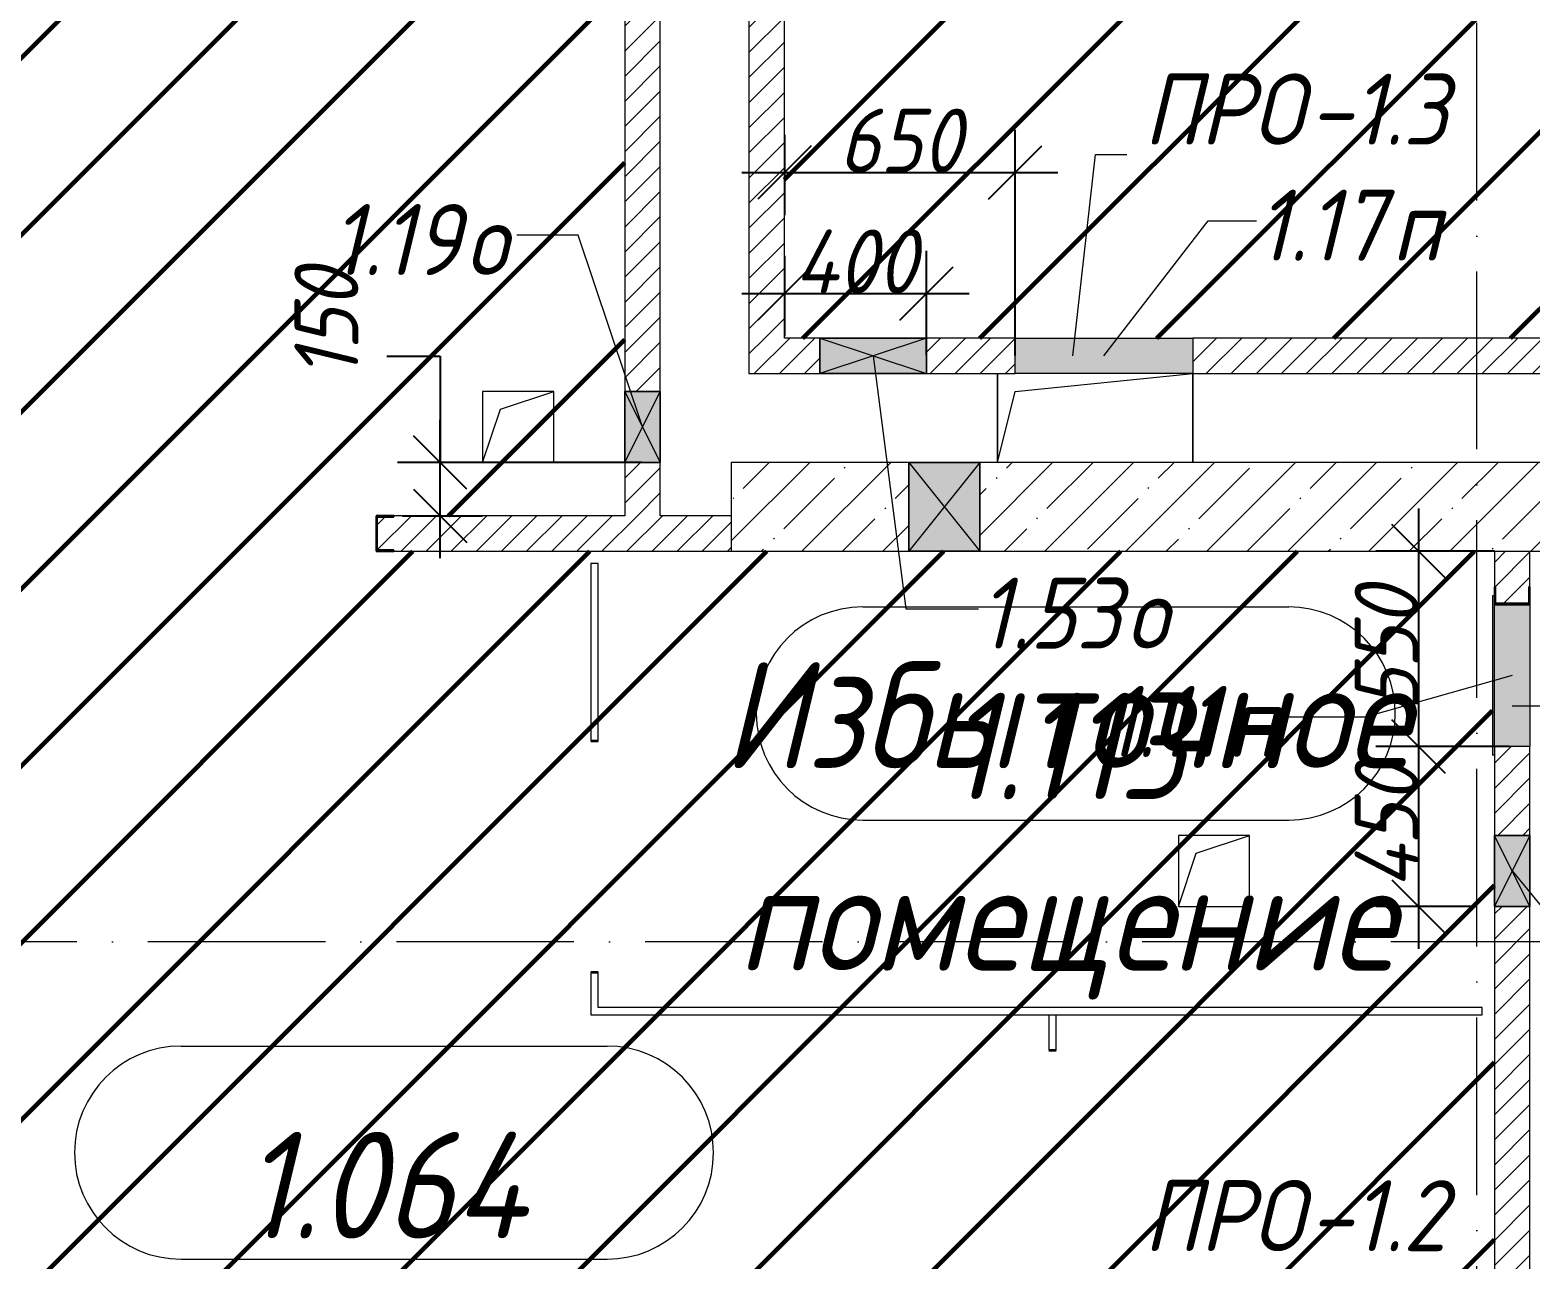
# Model space of a CAD drawing. Header units: millimetres. Extents: x -606178 to 312196, y -19338 to 632709.
# Drawn here: x -420056 to -415831, y 452730 to 456193 of the extents above; entities that cross this region are included whole.
import ezdxf

# ---------------------------------------------------------------- set-up
doc = ezdxf.new("R2010")
doc.units = ezdxf.units.MM
doc.linetypes.add('50_200_ШТРИХ_1Т_ш5_п1_п1_', pattern=[700, 500, -100, 0, -100])
for name, color, linetype, lineweight in [('6.4.1) Окр пт с инж. ПТ2.16', 3, 'Continuous', 60), ('A-____-____-DIMS', 7, 'Continuous', 9), ('A-DETL-GENF-OTLN', 7, 'Continuous', 9), ('A-DOOR-OPNG-MCUT', 7, 'Continuous', 35), ('A-FLOR-____-OTLN', 7, 'Continuous', 9), ('A-GENM-____-IDEN', 7, 'Continuous', 9), ('A-GENM-____-MCUT', 7, 'Continuous', 25), ('A-GENM-____-OTLN', 7, 'Continuous', 9), ('A-GENM-____-OTLN-1', 7, 'Continuous', 25), ('A-GLAZ-____-IDEN', 7, 'Continuous', 9), ('A-GLAZ-____-OTLN', 7, 'Continuous', 9), ('A-WALL-____-MCUT-1', 7, 'Continuous', 9), ('A-WALL-____-PATT-1', 7, 'Continuous', 9), ('A-WALL-FNSH-MCUT-1', 7, 'Continuous', 9), ('S-GRID-____-OTLN-1', 7, '50_200_ШТРИХ_1Т_ш5_п1_п1_', 9)]:
    doc.layers.add(name, color=color, linetype=linetype, lineweight=lineweight)
for name, color, linetype, lineweight, true_color in [('A-AREA-IDEN-1', 7, 'Continuous', 9, 0x000000), ('A-DOOR-____-OTLN-1', 7, 'Continuous', 9, 0xffffff), ('A-GLAZ-____-OTLN-1', 7, 'Continuous', 9, 0xc0c0c0)]:
    doc.layers.add(name, color=color, linetype=linetype, lineweight=lineweight, true_color=true_color)
doc.styles.add('ISOCPEUR_I', font='isocpeui.ttf', dxfattribs={"width": 0.9, "height": 2.5})
doc.styles.add('ISOCPEUR_I_10', font='isocpeui.ttf', dxfattribs={"width": 0.9, "height": 180})
doc.styles.add('ISOCPEUR_I_9', font='isocpeui.ttf', dxfattribs={"width": 0.9, "height": 250})
doc.dimstyles.new('ISO-1_8_0_9К_СРЕДНИЙ_Кладочные_3', dxfattribs={"dimscale": 304.8, "dimtxt": 179.276612, "dimasz": 0.492126, "dimexe": 0.393701, "dimexo": 0, "dimgap": 0, "dimtad": 1, "dimdec": 3, "dimrnd": 0.001, "dimdsep": 46, "dimtxsty": 'ISOCPEUR_I_10', "dimblk1": 'OBLIQUE', "dimblk2": 'OBLIQUE', "dimsah": 1, "dimcen": 0.09, "dimdle": 0.393701, "dimazin": 0, "dimtfac": 1, "dimtdec": 4, "dimtix": 1, "dimtmove": 0, "dimatfit": 3, "dimfxl": 1, "dimtvp": 1, "dimtolj": 1, "dimtzin": 0, "dimarcsym": 2})
doc.dimstyles.new('ISO-1_8_0_9К_СРЕДНИЙ_Кладочные_4', dxfattribs={"dimscale": 304.8, "dimtxt": 179.276612, "dimasz": 0.492126, "dimexe": 0.393701, "dimexo": 0, "dimgap": 0, "dimtad": 1, "dimdec": 3, "dimrnd": 0.001, "dimdsep": 46, "dimtxsty": 'ISOCPEUR_I_10', "dimblk1": 'OBLIQUE', "dimblk2": 'OBLIQUE', "dimsah": 1, "dimcen": 0.09, "dimdle": 0.393701, "dimazin": 0, "dimtfac": 1, "dimtdec": 4, "dimtix": 1, "dimtmove": 1, "dimatfit": 3, "dimfxl": 1, "dimtvp": 1, "dimtolj": 1, "dimtzin": 0, "dimarcsym": 2})
pattern_1 = [(45, (-425830.77, 451794.26), (-35.35534, 35.35534), [])]

# ---------------------------------------------------------------- blocks, each defined once
blk = doc.blocks.new('DOR_ДУ_распашная__1Ст_Прямоугольная_ШЕР - Вн_650х2100h_Кабинки С_у-19996353-АР1_План отверстий 1 этажа в осях 1-64_А-ГГ')
at = {"layer": 'A-DOOR-OPNG-MCUT'}
for p, q in [((-325, 10), (-325, -10)), ((325, -10), (325, 10))]:
    blk.add_line(p, q, dxfattribs=at)
blk = doc.blocks.new('DOR_ДУ_распашная__1Ст_Прямоугольная_ШЕР - Вн_650х2100h_Кабинки С_у-17949507-АР1_План отверстий 1 этажа в осях 1-64_А-ГГ')
at = {"layer": 'A-DOOR-OPNG-MCUT'}
for p, q in [((-325, -10), (-325, 10)), ((325, 10), (325, -10))]:
    blk.add_line(p, q, dxfattribs=at)
blk = doc.blocks.new('154_Фахверк_СКБ_Швеллер - Тип_100_4010-27789772-АР1_План отверстий 1 этажа в осях 1-64_А-ГГ')
at = {"layer": 'A-GENM-____-MCUT'}
for p, q in [((175, 50), (125, 50)), ((125, 50), (125, -50)), ((128, 47), (175, 47)), ((128, -47), (128, 47)), ((175, 47), (175, 50)), ((125, -50), (175, -50)), ((175, -47), (128, -47)), ((175, -50), (175, -47))]:
    blk.add_line(p, q, dxfattribs=at)
blk = doc.blocks.new('AR_Отверстие Ниша - Лючок-32401455-АР1_План отверстий 1 этажа в осях 1-64_А-ГГ')
at = {"layer": 'A-GLAZ-____-OTLN'}
blk.add_hatch(color=256, dxfattribs=at).paths.add_polyline_path([(-250, 50), (-250, -50), (250, -50), (250, 50), (229.1, 50)], flags=0)
for p, q in [((-250, 50), (250, 50)), ((-250, -50), (-250, 50)), ((250, 50), (250, -50)), ((250, -50), (-250, -50))]:
    blk.add_line(p, q, dxfattribs=at)
blk = doc.blocks.new('AR_Отверстие Ниша - Лючок-32401362-АР1_План отверстий 1 этажа в осях 1-64_А-ГГ')
at = {"layer": 'A-GLAZ-____-OTLN'}
blk.add_hatch(color=256, dxfattribs=at).paths.add_polyline_path([(-200, 50), (-200, -50), (200, -50), (200, 50), (-126.6, 50)], flags=0)
for p, q in [((-200, 50), (200, 50)), ((-200, -50), (-200, 50)), ((200, -50), (-200, -50))]:
    blk.add_line(p, q, dxfattribs=at)
blk = doc.blocks.new('Л_Общий_Лючок - Лючок-29684007-АР1_План отверстий 1 этажа в осях 1-64_А-ГГ')
at = {"layer": 'A-GLAZ-____-OTLN-1'}
blk.add_hatch(color=256, dxfattribs=at).paths.add_polyline_path([(424, 0), (-24, 0), (-24, -6), (424, -6)], flags=0)
at = {"layer": 'A-GLAZ-____-OTLN'}
for p, q in [((-24, 0), (-24, -6)), ((424, 0), (424, -6)), ((-24, -6), (424, -6))]:
    blk.add_line(p, q, dxfattribs=at)
blk = doc.blocks.new('154_Фахверк_СКБ_Швеллер - Тип_100_4010_1-28088705-АР1_План отверстий 1 этажа в осях 1-64_А-ГГ')
at = {"layer": 'A-GENM-____-MCUT'}
for p, q in [((175, 50), (125, 50)), ((125, 50), (125, -50)), ((128, 47), (175, 47)), ((128, -47), (128, 47)), ((175, 47), (175, 50)), ((125, -50), (175, -50)), ((175, -47), (128, -47)), ((175, -50), (175, -47))]:
    blk.add_line(p, q, dxfattribs=at)
blk = doc.blocks.new('AR_Отверстие прямоугольное _в стене_ - AR_Отверстие прямоугольное _в стене__ВК-32401327-АР1_План отверстий 1 этажа в осях 1-64_А-ГГ')
at = {"layer": 'A-GLAZ-____-OTLN'}
blk.add_hatch(color=256, dxfattribs=at).paths.add_polyline_path([(-100, -50), (100, -50), (100, 50), (-100, 50)], flags=0)
at = {"layer": 'A-DETL-GENF-OTLN'}
for p, q in [((-100, -50), (-100, 50)), ((-100, 50), (100, 50)), ((100, 50), (-100, -50)), ((-100, 50), (100, -50)), ((100, 50), (-100, 50)), ((-100, 50), (-100, -50)), ((100, 50), (100, -50)), ((100, -50), (100, 50)), ((100, -50), (-100, -50)), ((-100, -50), (100, -50))]:
    blk.add_line(p, q, dxfattribs=at)
blk = doc.blocks.new('AR_Отверстие прямоугольное _в стене_ - AR_Отверстие прямоугольное _в стене__ВК-32401424-АР1_План отверстий 1 этажа в осях 1-64_А-ГГ')
at = {"layer": 'A-GLAZ-____-OTLN'}
blk.add_hatch(color=256, dxfattribs=at).paths.add_polyline_path([(150, -50), (150, 50), (-150, 50), (-150, -50)], flags=0)
at = {"layer": 'A-DETL-GENF-OTLN'}
for p, q in [((-150, -50), (-150, 50)), ((-150, 50), (150, 50)), ((150, 50), (-150, -50)), ((-150, 50), (150, -50)), ((150, 50), (-150, 50)), ((-150, 50), (-150, -50)), ((150, 50), (150, -50)), ((150, -50), (150, 50)), ((150, -50), (-150, -50)), ((-150, -50), (150, -50))]:
    blk.add_line(p, q, dxfattribs=at)
blk = doc.blocks.new('AR_Отверстие прямоугольное _в стене_ - AR_Отверстие прямоугольное _в стене__ВК-32401331-АР1_План отверстий 1 этажа в осях 1-64_А-ГГ')
at = {"layer": 'A-GLAZ-____-OTLN'}
blk.add_hatch(color=256, dxfattribs=at).paths.add_polyline_path([(100, 50), (-100, 50), (-100, -50), (100, -50)], flags=0)
at = {"layer": 'A-DETL-GENF-OTLN'}
for p, q in [((-100, -50), (-100, 50)), ((-100, 50), (100, 50)), ((100, 50), (-100, -50)), ((-100, 50), (100, -50)), ((100, 50), (-100, 50)), ((-100, 50), (-100, -50)), ((100, 50), (100, -50)), ((100, -50), (100, 50)), ((100, -50), (-100, -50)), ((-100, -50), (100, -50))]:
    blk.add_line(p, q, dxfattribs=at)
blk = doc.blocks.new('AR_Отверстие прямоугольное _в плите_ - AR_Отверстие прямоугольное _в плите_-30459209-АР1_План отверстий 1 этажа в осях 1-64_А-ГГ')
at = {"layer": 'A-GENM-____-OTLN'}
for p, q in [((-275, 125), (-275, -125)), ((-225, 75), (275, 125)), ((275, -125), (275, 125)), ((-275, -125), (-225, 75))]:
    blk.add_line(p, q, dxfattribs=at)
blk = doc.blocks.new('AR_Отверстие прямоугольное _в плите_ - AR_Отверстие прямоугольное _в плите_-30459597-АР1_План отверстий 1 этажа в осях 1-64_А-ГГ')
at = {"layer": 'A-GENM-____-OTLN'}
for p, q in [((100, 100), (-100, 100)), ((-100, 100), (-100, -100)), ((-50, 50), (100, 100)), ((100, -100), (100, 100)), ((-100, -100), (-50, 50)), ((-100, -100), (100, -100))]:
    blk.add_line(p, q, dxfattribs=at)
blk = doc.blocks.new('AR_Отверстие прямоугольное _в стене__БезПР - AR_Отверстие прямоугольное _в стене__БезПР-30229691-АР1_План отверстий 1 этажа в осях 1-64_А-ГГ')
at = {"layer": 'A-GLAZ-____-OTLN-1'}
blk.add_hatch(color=256, dxfattribs=at).paths.add_polyline_path([(100, -125), (100, 125), (-100, 125), (-100, -125)], flags=0)
at = {"layer": 'A-DETL-GENF-OTLN'}
for p, q in [((-100, -125), (-100, 125)), ((-100, 125), (100, 125)), ((100, 125), (-100, -125)), ((-100, 125), (100, -125)), ((100, 125), (-100, 125)), ((-100, 125), (-100, -125)), ((100, 125), (100, -125)), ((100, -125), (100, 125)), ((100, -125), (-100, -125)), ((-100, -125), (100, -125))]:
    blk.add_line(p, q, dxfattribs=at)
blk = doc.blocks.new('_Oblique')
at = {"color": 0, "linetype": 'ByBlock', "lineweight": -2}
blk.add_line((-0.5, -0.5), (0.5, 0.5), dxfattribs=at)
blk = doc.blocks.new('*D4259')
at = {"layer": 'A-____-____-DIMS', "color": 0, "lineweight": -2, "transparency": 16777216}
for p, q in [((-417930.8, 455897.5), (-417930.8, 455671.4)), ((-417280.8, 455276.7), (-417280.8, 455911.4)), ((-418050.8, 455791.4), (-417160.8, 455791.4))]:
    blk.add_line(p, q, dxfattribs=at)
at = {"layer": 'Defpoints', "color": 0, "transparency": 16777216}
for p in [(-417930.8, 455897.5), (-417280.8, 455791.4), (-417280.8, 455276.7)]:
    blk.add_point(p, dxfattribs=at)
at = {"layer": 'A-____-____-DIMS', "color": 0, "lineweight": -2, "transparency": 16777216, "xscale": 150, "yscale": 150, "zscale": 150, "rotation": 180}
blk.add_blockref('_Oblique', (-417930.8, 455791.4), dxfattribs=at)
at = {"layer": 'A-____-____-DIMS', "color": 0, "lineweight": -2, "transparency": 16777216, "xscale": 150, "yscale": 150, "zscale": 150}
blk.add_blockref('_Oblique', (-417280.8, 455791.4), dxfattribs=at)
at = {"layer": 'A-____-____-DIMS', "color": 0, "transparency": 16777216, "insert": (-417605.8, 455881.4), "char_height": 180, "width": 409.578, "attachment_point": 5, "style": 'ISOCPEUR_I_10'}
blk.add_mtext('\\A1;650', dxfattribs=at)
blk = doc.blocks.new('*D4189')
at = {"layer": 'A-____-____-DIMS', "color": 0, "lineweight": -2, "transparency": 16777216}
for p, q in [((-416144.7, 454845.3), (-416144.7, 454055.3)), ((-415930.8, 454725.3), (-416264.7, 454725.3)), ((-415889.8, 454175.3), (-416264.7, 454175.3))]:
    blk.add_line(p, q, dxfattribs=at)
at = {"layer": 'Defpoints', "color": 0, "transparency": 16777216}
for p in [(-415930.8, 454725.3), (-416144.7, 454175.3), (-415889.8, 454175.3)]:
    blk.add_point(p, dxfattribs=at)
at = {"layer": 'A-____-____-DIMS', "color": 0, "lineweight": -2, "transparency": 16777216, "xscale": 150, "yscale": 150, "zscale": 150}
for p, rotation in [((-416144.7, 454725.3), 90), ((-416144.7, 454175.3), 270)]:
    blk.add_blockref('_Oblique', p, dxfattribs=dict(at, rotation=rotation))
at = {"layer": 'A-____-____-DIMS', "color": 0, "transparency": 16777216, "insert": (-416234.7, 454450.3), "char_height": 180, "width": 409.578, "attachment_point": 5, "rotation": 90, "style": 'ISOCPEUR_I_10'}
blk.add_mtext('\\A1;550', dxfattribs=at)
blk = doc.blocks.new('*D4190')
at = {"layer": 'A-____-____-DIMS', "color": 0, "lineweight": -2, "transparency": 16777216}
for p, q in [((-416144.7, 454295.3), (-416144.7, 453605.3)), ((-415889.8, 454175.3), (-416264.7, 454175.3)), ((-415980.8, 453725.3), (-416264.7, 453725.3))]:
    blk.add_line(p, q, dxfattribs=at)
at = {"layer": 'Defpoints', "color": 0, "transparency": 16777216}
for p in [(-415889.8, 454175.3), (-416144.7, 453725.3), (-415980.8, 453725.3)]:
    blk.add_point(p, dxfattribs=at)
at = {"layer": 'A-____-____-DIMS', "color": 0, "lineweight": -2, "transparency": 16777216, "xscale": 150, "yscale": 150, "zscale": 150}
for p, rotation in [((-416144.7, 454175.3), 90), ((-416144.7, 453725.3), 270)]:
    blk.add_blockref('_Oblique', p, dxfattribs=dict(at, rotation=rotation))
at = {"layer": 'A-____-____-DIMS', "color": 0, "transparency": 16777216, "insert": (-416234.7, 453950.3), "char_height": 180, "width": 426.127, "attachment_point": 5, "rotation": 90, "style": 'ISOCPEUR_I_10'}
blk.add_mtext('\\A1;450', dxfattribs=at)
blk = doc.blocks.new('*D4279')
at = {"layer": 'A-____-____-DIMS', "color": 0, "lineweight": -2, "transparency": 16777216}
for p, q in [((-417930.8, 455557.1), (-417930.8, 455331)), ((-417530.8, 455277.3), (-417530.8, 455571)), ((-418050.8, 455451), (-417410.8, 455451))]:
    blk.add_line(p, q, dxfattribs=at)
at = {"layer": 'Defpoints', "color": 0, "transparency": 16777216}
for p in [(-417930.8, 455557.1), (-417530.8, 455451), (-417530.8, 455277.3)]:
    blk.add_point(p, dxfattribs=at)
at = {"layer": 'A-____-____-DIMS', "color": 0, "lineweight": -2, "transparency": 16777216, "xscale": 150, "yscale": 150, "zscale": 150, "rotation": 180}
blk.add_blockref('_Oblique', (-417930.8, 455451), dxfattribs=at)
at = {"layer": 'A-____-____-DIMS', "color": 0, "lineweight": -2, "transparency": 16777216, "xscale": 150, "yscale": 150, "zscale": 150}
blk.add_blockref('_Oblique', (-417530.8, 455451), dxfattribs=at)
at = {"layer": 'A-____-____-DIMS', "color": 0, "transparency": 16777216, "insert": (-417730.8, 455541), "char_height": 180, "width": 426.127, "attachment_point": 5, "style": 'ISOCPEUR_I_10'}
blk.add_mtext('\\A1;400', dxfattribs=at)
blk = doc.blocks.new('*D4280')
at = {"layer": 'A-____-____-DIMS', "color": 0, "lineweight": -2, "transparency": 16777216}
for p, q in [((-419050.8, 455274.1), (-418900.8, 455274.1)), ((-418900.8, 455274.1), (-418900.8, 454975.3)), ((-418900.8, 454705.3), (-418900.8, 455095.3)), ((-418332.8, 454975.3), (-419020.8, 454975.3)), ((-419006.8, 454825.3), (-418780.8, 454825.3))]:
    blk.add_line(p, q, dxfattribs=at)
at = {"layer": 'Defpoints', "color": 0, "transparency": 16777216}
for p in [(-418900.8, 454975.3), (-418332.8, 454975.3), (-419006.8, 454825.3)]:
    blk.add_point(p, dxfattribs=at)
at = {"layer": 'A-____-____-DIMS', "color": 0, "lineweight": -2, "transparency": 16777216, "xscale": 150, "yscale": 150, "zscale": 150}
for p, rotation in [((-418900.8, 454975.3), 90), ((-418900.8, 454825.3), 270)]:
    blk.add_blockref('_Oblique', p, dxfattribs=dict(at, rotation=rotation))
at = {"layer": 'A-____-____-DIMS', "color": 0, "transparency": 16777216, "insert": (-419311, 455210), "char_height": 180, "width": 368.207, "attachment_point": 1, "rotation": 90, "line_spacing_factor": 1.149209, "style": 'ISOCPEUR_I_10'}
blk.add_mtext('\\A1;150', dxfattribs=at)
blk = doc.blocks.new('AAR_СКБ_Марка_помещения_1_5 ммп - Номер _ Площадь-27962135-АИ_План этажа_Стены_1')
at = {"layer": 'A-AREA-IDEN-1'}
for p, q in [((-2.987, 3), (3.013, 3)), ((-2.987, 0), (3.013, 0))]:
    blk.add_line(p, q, dxfattribs=at)
for centre, start, end in [((-2.987, 1.5), 90, 270), ((3.013, 1.5), 270, 90)]:
    blk.add_arc(centre, 1.5, start, end, dxfattribs=at)

msp = doc.modelspace()

# ---------------------------------------------------------------- hatches: boundary and pattern name
at = {"layer": '6.4.1) Окр пт с инж. ПТ2.16'}
h = msp.add_hatch(dxfattribs=at)
h.set_pattern_fill('ANSI31', color=256, scale=111)
h.paths.add_polyline_path([(-415930.7712, 452325.3011), (-415930.7712, 452375.3011), (-415930.7712, 453725.3011), (-415930.7712, 453925.3011), (-415930.7712, 454151.3011), (-415936.7712, 454151.3011), (-415936.7712, 454599.3011), (-415930.7712, 454625.3011), (-415930.7712, 454725.3011), (-417380.7712, 454725.3011), (-417580.7712, 454725.3011), (-418080.7712, 454725.3011), (-419030.7712, 454725.3011), (-419080.7712, 454725.3011), (-419080.7712, 454825.3011), (-419030.7712, 454825.3011), (-418380.7712, 454825.3011), (-418380.7712, 454975.3011), (-418380.7712, 455175.3011), (-418380.7712, 457275.3011), (-418380.7712, 457575.3011), (-418380.7712, 457675.3011), (-418705.7712, 457675.3011), (-418705.7712, 457669.3011), (-418780.7712, 457669.3011), (-419270.7712, 457675.3011), (-419570.7712, 457675.3011), (-419930.7712, 457675.3011), (-419930.7712, 457669.3011), (-420005.7712, 457669.3011), (-420030.7712, 457675.3011), (-420030.7712, 457375.3011), (-420280.7712, 457375.3011), (-420280.7712, 450375.3011), (-420030.7712, 450375.3011), (-420030.7712, 450225.3011), (-419830.7712, 450225.3011), (-419830.7712, 450125.3011), (-419505.7712, 450125.3011), (-419505.7712, 450131.3011), (-419430.7712, 450131.3011), (-418430.7712, 450125.3011), (-418430.7712, 450131.3011), (-418355.7712, 450131.3011), (-415930.7712, 450126.3268), (-415930.7712, 450351.3011), (-415936.7712, 450351.3011), (-415936.7712, 450799.3011), (-415930.7712, 451795.3011), (-415930.7712, 451995.3011)])
h = msp.add_hatch(dxfattribs=at)
h.set_pattern_fill('ANSI31', color=256, scale=111)
h.paths.add_polyline_path([(-415530.7712, 457675.3011), (-415955.7712, 457675.3011), (-415955.7712, 457669.3011), (-416030.7712, 457669.3011), (-416500.7712, 457675.3011), (-416700.7712, 457675.3011), (-417180.7712, 457675.3011), (-417180.7712, 457669.3011), (-417255.7712, 457669.3011), (-417930.7712, 457672.0942), (-417930.7712, 455325.3011), (-417830.7712, 455325.3011), (-417530.7712, 455325.3011), (-417280.7712, 455325.3011), (-416780.7712, 455325.3011), (-415530.7712, 455325.3011)])
at = {"layer": 'A-WALL-____-PATT-1'}
h = msp.add_hatch(dxfattribs=at)
h.set_pattern_fill('FP_5', color=256, style=0, pattern_type=2)
h.set_pattern_definition(pattern_1)
h.paths.add_polyline_path([(-418280.7712, 454825.3011), (-418280.7712, 454975.3011), (-418380.7712, 454975.3011), (-418380.7712, 454825.3011)], flags=0)
h.paths.add_polyline_path([(-418380.7712, 455175.3011), (-418280.7712, 455175.3011), (-418280.7712, 457275.3011), (-418380.7712, 457275.3011), (-418380.7712, 455968.7211)], flags=0)
h.paths.add_polyline_path([(-418380.7712, 457575.3011), (-418280.7712, 457575.3011), (-418280.7712, 457675.3011), (-418380.7712, 457675.3011)], flags=0)
h = msp.add_hatch(dxfattribs=at)
h.set_pattern_fill('FP_5', color=256, style=0, pattern_type=2)
h.set_pattern_definition(pattern_1)
h.paths.add_polyline_path([(-417930.7712, 455325.3011), (-417930.7712, 457675.3011), (-418030.7712, 457675.3011), (-418030.7712, 455325.3011)], flags=0)
h = msp.add_hatch(dxfattribs=at)
h.set_pattern_fill('FP_5', color=256, style=0, pattern_type=2)
h.set_pattern_definition(pattern_1)
h.paths.add_polyline_path([(-415430.7712, 455225.3011), (-415430.7712, 455325.3011), (-416780.7712, 455325.3011), (-416780.7712, 455225.3011)], flags=0)
h.paths.add_polyline_path([(-417280.7712, 455225.3011), (-417280.7712, 455325.3011), (-417530.7712, 455325.3011), (-417530.7712, 455225.3011)], flags=0)
h.paths.add_polyline_path([(-418030.7712, 455225.3011), (-417830.7712, 455225.3011), (-417830.7712, 455325.3011), (-418030.7712, 455325.3011)], flags=0)
h = msp.add_hatch(dxfattribs=at)
h.set_pattern_fill('FP_27', color=256, style=0, pattern_type=2)
h.set_pattern_definition([(45, (-425830.77, 451794.26), (-114.0493, 114.0493), []), (45, (-425716.72, 451794.26), (-114.0493, 114.0493), [201.612, -40.322, 3.353, -36.97])])
h.paths.add_polyline_path([(-413180.7712, 454725.3011), (-413180.7712, 454975.3011), (-417380.7712, 454975.3011), (-417380.7712, 454725.3011), (-413473.4713, 454725.3011)], flags=0)
h.paths.add_polyline_path([(-417580.7712, 454725.3011), (-417580.7712, 454975.3011), (-418080.7712, 454975.3011), (-418080.7712, 454725.3011)], flags=0)
h = msp.add_hatch(dxfattribs=at)
h.set_pattern_fill('FP_5', color=256, style=0, pattern_type=2)
h.set_pattern_definition(pattern_1)
h.paths.add_polyline_path([(-418080.7712, 454725.3011), (-418080.7712, 454825.3011), (-419030.7712, 454825.3011), (-419030.7712, 454822.3011), (-419077.7712, 454822.3011), (-419077.7712, 454728.3011), (-419030.7712, 454728.3011), (-419030.7712, 454725.3011), (-418775.8641, 454725.3011)], flags=0)
h = msp.add_hatch(dxfattribs=at)
h.set_pattern_fill('FP_5', color=256, style=0, pattern_type=2)
h.set_pattern_definition(pattern_1)
h.paths.add_polyline_path([(-415830.7712, 450125.3011), (-415830.7712, 450375.3011), (-415930.7712, 450375.3011), (-415930.7712, 450125.3011)], flags=0)
h.paths.add_polyline_path([(-415830.7712, 450775.3011), (-415830.7712, 451795.3011), (-415930.7712, 451795.3011), (-415930.7712, 450775.3011)], flags=0)
h.paths.add_polyline_path([(-415830.7712, 451995.3011), (-415830.7712, 452325.3011), (-415833.7712, 452325.3011), (-415833.7712, 452372.3011), (-415927.7712, 452372.3011), (-415927.7712, 452325.3011), (-415930.7712, 452325.3011), (-415930.7712, 451995.3011), (-415833.7712, 451995.3011)], flags=0)
h.paths.add_polyline_path([(-415830.7712, 452375.3011), (-415830.7712, 453725.3011), (-415930.7712, 453725.3011), (-415930.7712, 452375.3011), (-415833.7712, 452375.3011)], flags=0)
h.paths.add_polyline_path([(-415930.7712, 453925.3011), (-415830.7712, 453925.3011), (-415830.7712, 454175.3011), (-415930.7712, 454175.3011)], flags=0)
h.paths.add_polyline_path([(-415833.7712, 454578.3011), (-415833.7712, 454625.3011), (-415830.7712, 454625.3011), (-415830.7712, 454725.3011), (-415930.7712, 454725.3011), (-415930.7712, 454625.3011), (-415927.7712, 454625.3011), (-415927.7712, 454578.3011)], flags=0)

# ---------------------------------------------------------------- linework, layer by layer
at = {"layer": 'A-FLOR-____-OTLN'}
for p, q in [((-417330.7712, 454975.3011), (-417330.7712, 455225.3011)), ((-416780.7712, 455225.3011), (-416780.7712, 454975.3011))]:
    msp.add_line(p, q, dxfattribs=at)
at = {"layer": 'A-GENM-____-IDEN'}
for p, q in [((-417118.2735, 455275.3011), (-417054.7791, 455842.7341)), ((-417054.7791, 455842.7341), (-416966.3119, 455842.7341)), ((-415880.7712, 454289.8649), (-415140.8426, 454289.8649))]:
    msp.add_line(p, q, dxfattribs=at)
at = {"layer": 'A-GLAZ-____-IDEN'}
for p, q in [((-417030.7712, 455275.3011), (-416737.3653, 455655.7173)), ((-416737.3653, 455655.7173), (-416600.9997, 455655.7173)), ((-418511.6614, 455615.1628), (-418684.8507, 455615.1628)), ((-418330.7712, 455075.3011), (-418511.6614, 455615.1628)), ((-417680.7712, 455275.3011), (-417588.8159, 454563.2728)), ((-417588.8159, 454563.2728), (-417384.0141, 454563.2728)), ((-415880.7712, 454375.3011), (-416295.4975, 454258.3753)), ((-416295.4975, 454258.3753), (-416541.4508, 454258.3753)), ((-415880.7712, 453825.3011), (-415553.4698, 453425.7229))]:
    msp.add_line(p, q, dxfattribs=at)
at = {"layer": 'A-WALL-____-MCUT-1'}
for p, q in [((-417580.7712, 454975.3011), (-418080.7712, 454975.3011)), ((-418080.7712, 454975.3011), (-418080.7712, 454725.3011)), ((-413180.7712, 454975.3011), (-417380.7712, 454975.3011)), ((-418080.7712, 454725.3011), (-417580.7712, 454725.3011)), ((-417380.7712, 454725.3011), (-413180.7712, 454725.3011))]:
    msp.add_line(p, q, dxfattribs=at)
at = {"layer": 'A-WALL-FNSH-MCUT-1'}
for p, q in [((-418030.7712, 457675.3011), (-418030.7712, 455225.3011)), ((-417930.7712, 455325.3011), (-417930.7712, 457675.3011)), ((-418380.7712, 457275.3011), (-418380.7712, 455175.3011)), ((-418280.7712, 455175.3011), (-418280.7712, 457275.3011)), ((-417830.7712, 455325.3011), (-417930.7712, 455325.3011)), ((-417280.7712, 455325.3011), (-417530.7712, 455325.3011)), ((-415530.7712, 455325.3011), (-416780.7712, 455325.3011)), ((-418030.7712, 455225.3011), (-417830.7712, 455225.3011)), ((-417530.7712, 455225.3011), (-417280.7712, 455225.3011)), ((-416780.7712, 455225.3011), (-415430.7712, 455225.3011)), ((-418380.7712, 454975.3011), (-418380.7712, 454825.3011)), ((-418280.7712, 454825.3011), (-418280.7712, 454975.3011)), ((-418380.7712, 454825.3011), (-419030.7712, 454825.3011)), ((-418080.7712, 454825.3011), (-418280.7712, 454825.3011)), ((-419030.7712, 454725.3011), (-418080.7712, 454725.3011)), ((-415930.7712, 454725.3011), (-415930.7712, 454625.3011)), ((-415830.7712, 454625.3011), (-415830.7712, 454725.3011)), ((-418455.7712, 454690.3011), (-418475.7712, 454690.3011)), ((-418475.7712, 454690.3011), (-418475.7712, 454190.3011)), ((-418455.7712, 454190.3011), (-418455.7712, 454690.3011)), ((-415930.7712, 454175.3011), (-415930.7712, 453925.3011)), ((-415830.7712, 453925.3011), (-415830.7712, 454175.3011)), ((-415930.7712, 453725.3011), (-415930.7712, 452375.3011)), ((-415830.7712, 452375.3011), (-415830.7712, 453725.3011)), ((-418475.7712, 453540.3011), (-418475.7712, 453420.3011)), ((-418455.7712, 453440.3011), (-418455.7712, 453540.3011)), ((-415965.7712, 453440.3011), (-418455.7712, 453440.3011)), ((-415965.7712, 453420.3011), (-415965.7712, 453440.3011)), ((-418475.7712, 453420.3011), (-415965.7712, 453420.3011)), ((-417185.7712, 453420.3011), (-417185.7712, 453320.3011)), ((-417165.7712, 453320.3011), (-417165.7712, 453420.3011))]:
    msp.add_line(p, q, dxfattribs=at)
at = {"layer": 'S-GRID-____-OTLN-1'}
for p, q in [((-415980.7712, 447311.6528), (-415980.7712, 501675.2188)), ((-321909.7115, 453625.3011), (-430499.5414, 453625.3011))]:
    msp.add_line(p, q, dxfattribs=at)

# ---------------------------------------------------------------- block references
at = {"layer": 'A-AREA-IDEN-1', "xscale": 199.9999999999999, "yscale": 199.9999999999999, "zscale": 199.9999999999999}
for p in [(-417112.867, 453968.4271), (-419033.0402, 452732.0248)]:
    msp.add_blockref('AAR_СКБ_Марка_помещения_1_5 ммп - Номер _ Площадь-27962135-АИ_План этажа_Стены_1', p, dxfattribs=at)
at = {"layer": 'A-DOOR-____-OTLN-1'}
for name, p, rotation in [('DOR_ДУ_распашная__1Ст_Прямоугольная_ШЕР - Вн_650х2100h_Кабинки С_у-19996353-АР1_План отверстий 1 этажа в осях 1-64_А-ГГ', (-418465.7712, 453865.3011), 90), ('DOR_ДУ_распашная__1Ст_Прямоугольная_ШЕР - Вн_650х2100h_Кабинки С_у-17949507-АР1_План отверстий 1 этажа в осях 1-64_А-ГГ', (-417175.7712, 452995.3011), 270.0000000000007)]:
    msp.add_blockref(name, p, dxfattribs=dict(at, rotation=rotation))
at = {"layer": 'A-GENM-____-OTLN'}
for name, p in [('AR_Отверстие прямоугольное _в плите_ - AR_Отверстие прямоугольное _в плите_-30459209-АР1_План отверстий 1 этажа в осях 1-64_А-ГГ', (-417055.7712, 455100.3011)), ('AR_Отверстие прямоугольное _в плите_ - AR_Отверстие прямоугольное _в плите_-30459597-АР1_План отверстий 1 этажа в осях 1-64_А-ГГ', (-418680.7712, 455075.3011)), ('AR_Отверстие прямоугольное _в плите_ - AR_Отверстие прямоугольное _в плите_-30459597-АР1_План отверстий 1 этажа в осях 1-64_А-ГГ', (-416720.7712, 453825.3011))]:
    msp.add_blockref(name, p, dxfattribs=at)
at = {"layer": 'A-GENM-____-OTLN-1'}
msp.add_blockref('154_Фахверк_СКБ_Швеллер - Тип_100_4010-27789772-АР1_План отверстий 1 этажа в осях 1-64_А-ГГ', (-419205.7712, 454775.3011), dxfattribs=at)
at = {"layer": 'A-GENM-____-OTLN-1', "rotation": 89.9999999999997}
msp.add_blockref('154_Фахверк_СКБ_Швеллер - Тип_100_4010_1-28088705-АР1_План отверстий 1 этажа в осях 1-64_А-ГГ', (-415880.7712, 454450.3011), dxfattribs=at)
at = {"layer": 'A-GLAZ-____-OTLN'}
for name, p in [('AR_Отверстие прямоугольное _в стене_ - AR_Отверстие прямоугольное _в стене__ВК-32401424-АР1_План отверстий 1 этажа в осях 1-64_А-ГГ', (-417680.7712, 455275.3011)), ('AR_Отверстие Ниша - Лючок-32401455-АР1_План отверстий 1 этажа в осях 1-64_А-ГГ', (-417030.7712, 455275.3011)), ('AR_Отверстие прямоугольное _в стене__БезПР - AR_Отверстие прямоугольное _в стене__БезПР-30229691-АР1_План отверстий 1 этажа в осях 1-64_А-ГГ', (-417480.7712, 454850.3011))]:
    msp.add_blockref(name, p, dxfattribs=at)
for name, p, rotation in [('AR_Отверстие прямоугольное _в стене_ - AR_Отверстие прямоугольное _в стене__ВК-32401327-АР1_План отверстий 1 этажа в осях 1-64_А-ГГ', (-418330.7712, 455075.3011), 89.9999999999997), ('Л_Общий_Лючок - Лючок-29684007-АР1_План отверстий 1 этажа в осях 1-64_А-ГГ', (-415930.7712, 454575.3011), 269.9999999999997), ('AR_Отверстие Ниша - Лючок-32401362-АР1_План отверстий 1 этажа в осях 1-64_А-ГГ', (-415880.7712, 454375.3011), 89.9999999999997), ('AR_Отверстие прямоугольное _в стене_ - AR_Отверстие прямоугольное _в стене__ВК-32401331-АР1_План отверстий 1 этажа в осях 1-64_А-ГГ', (-415880.7712, 453825.3011), 269.9999999999997)]:
    msp.add_blockref(name, p, dxfattribs=dict(at, rotation=rotation))

# ---------------------------------------------------------------- texts
at = {"layer": 'A-AREA-IDEN-1', "char_height": 300, "attachment_point": 8, "line_spacing_factor": 1.139951, "style": 'ISOCPEUR_I'}
for s, insert, width in [('\\pxqc,t8.46667,16.93333,25.4,33.86667,42.33333,50.8,59.26667,67.73333,76.2,84.66667,93.13333,101.6,110.06667,118.53333,127,135.46667,143.93333,152.4,160.86667,169.33333,177.8,186.26667,194.73333,203.2,211.66667,220.13333,228.6,237.06667,245.53333,254,262.46667,270.93333;{Избыточное\\Pпомещение}', (-417137.296, 453462.809), 2262), ('\\pxqc,t8.46667,16.93333,25.4,33.86667,42.33333,50.8,59.26667,67.73333,76.2,84.66667,93.13333,101.6,110.06667,118.53333,127,135.46667,143.93333,152.4,160.86667,169.33333,177.8,186.26667,194.73333,203.2,211.66667,220.13333,228.6,237.06667,245.53333,254,262.46667,270.93333;{1.113}', (-417138.296, 454026.7569), 794), ('\\pxqc,t8.46667,16.93333,25.4,33.86667,42.33333,50.8,59.26667,67.73333,76.2,84.66667,93.13333,101.6,110.06667,118.53333,127,135.46667,143.93333,152.4,160.86667,169.33333,177.8,186.26667,194.73333,203.2,211.66667,220.13333,228.6,237.06667,245.53333,254,262.46667,270.93333;{1.064}', (-419058.4692, 452790.3547), 940)]:
    msp.add_mtext(s, dxfattribs=dict(at, insert=insert, width=width))
at = {"layer": 'A-GENM-____-IDEN', "char_height": 200, "attachment_point": 1, "style": 'ISOCPEUR_I_9'}
for s, insert, width in [('ПРО', (-416919.1686, 456069.8502), 562.784625), ('-1.3', (-416454.8248, 456069.8502), 505.063125), ('ПРО', (-416919.2708, 452954.339), 562.784625), ('-1.2', (-416454.927, 452954.339), 505.063125)]:
    msp.add_mtext(s, dxfattribs=dict(at, insert=insert, width=width))
at = {"layer": 'A-GLAZ-____-IDEN', "char_height": 200, "attachment_point": 1, "style": 'ISOCPEUR_I_9'}
for s, insert, width in [('1.17', (-416600.9997, 455743.3319), 461.772), ('1.19', (-419209.2093, 455702.7774), 461.772), ('\\fISOCPEUR|b0|i1|c204|p34|;\\W.9;п', (-416219.9997, 455743.3319), 158.734125), ('\\fISOCPEUR|b0|i1|c204|p34|;\\W.9;о', (-418828.2093, 455702.7774), 158.734125), ('1.53', (-417384.0141, 454650.8874), 505.063125), ('\\fISOCPEUR|b0|i1|c204|p34|;\\W.9;о', (-416967.2953, 454650.8874), 158.734125), ('1.11', (-417029.8063, 454345.9899), 418.480875), ('\\fISOCPEUR|b0|i1|c204|p34|;\\W.9;п', (-416684.5251, 454345.9899), 158.734125)]:
    msp.add_mtext(s, dxfattribs=dict(at, insert=insert, width=width))

# ---------------------------------------------------------------- dimensions: what is measured, and where the dimension line sits
at = {"layer": 'A-____-____-DIMS'}
for base, p1, p2, override, picture, middle in [((-417280.7712, 455791.3851), (-417930.7712, 455897.4512), (-417280.7712, 455276.6512), {"dimpost": '<>', "dimfxl": 898.828464}, '*D4259', (-417605.7712, 455881.3851)), ((-417530.7712, 455450.9865), (-417930.7712, 455557.0525), (-417530.7712, 455277.3278), {"dimpost": '<>', "dimfxl": 488.104372}, '*D4279', (-417730.7712, 455540.9865))]:
    dim = msp.add_linear_dim(base=base, p1=p1, p2=p2, dimstyle='ISO-1_8_0_9К_СРЕДНИЙ_Кладочные_3', override=override, dxfattribs=at)
    dim.commit()
    dim.dimension.update_dxf_attribs({"geometry": picture, "text_midpoint": middle})
dim = msp.add_linear_dim(base=(-418900.7617, 454975.3011), p1=(-419006.8277, 454825.3011), p2=(-418332.7979, 454975.3011), angle=90, dimstyle='ISO-1_8_0_9К_СРЕДНИЙ_Кладочные_4', override={"dimpost": '<>', "dimfxl": 690.518794}, dxfattribs=at)
dim.commit()
dim.dimension.update_dxf_attribs({"geometry": '*D4280', "text_midpoint": (-419015.9238, 455274.1381), "dimtype": 160, "text_rotation": 90})
for base, p1, p2, override, picture, middle in [((-416144.7084, 454175.3011), (-415930.7712, 454725.3011), (-415889.8373, 454175.3011), {"dimpost": '<>', "dimfxl": 551.521156}, '*D4189', (-416234.7084, 454450.3011)), ((-416144.7084, 453725.3011), (-415889.8373, 454175.3011), (-415980.7712, 453725.3011), {"dimpost": '<>', "dimfxl": 459.095826}, '*D4190', (-416234.7084, 453950.3011))]:
    dim = msp.add_linear_dim(base=base, p1=p1, p2=p2, angle=90, dimstyle='ISO-1_8_0_9К_СРЕДНИЙ_Кладочные_3', override=override, dxfattribs=at)
    dim.commit()
    dim.dimension.update_dxf_attribs({"geometry": picture, "text_midpoint": middle})

doc.saveas('drawing.dxf')
